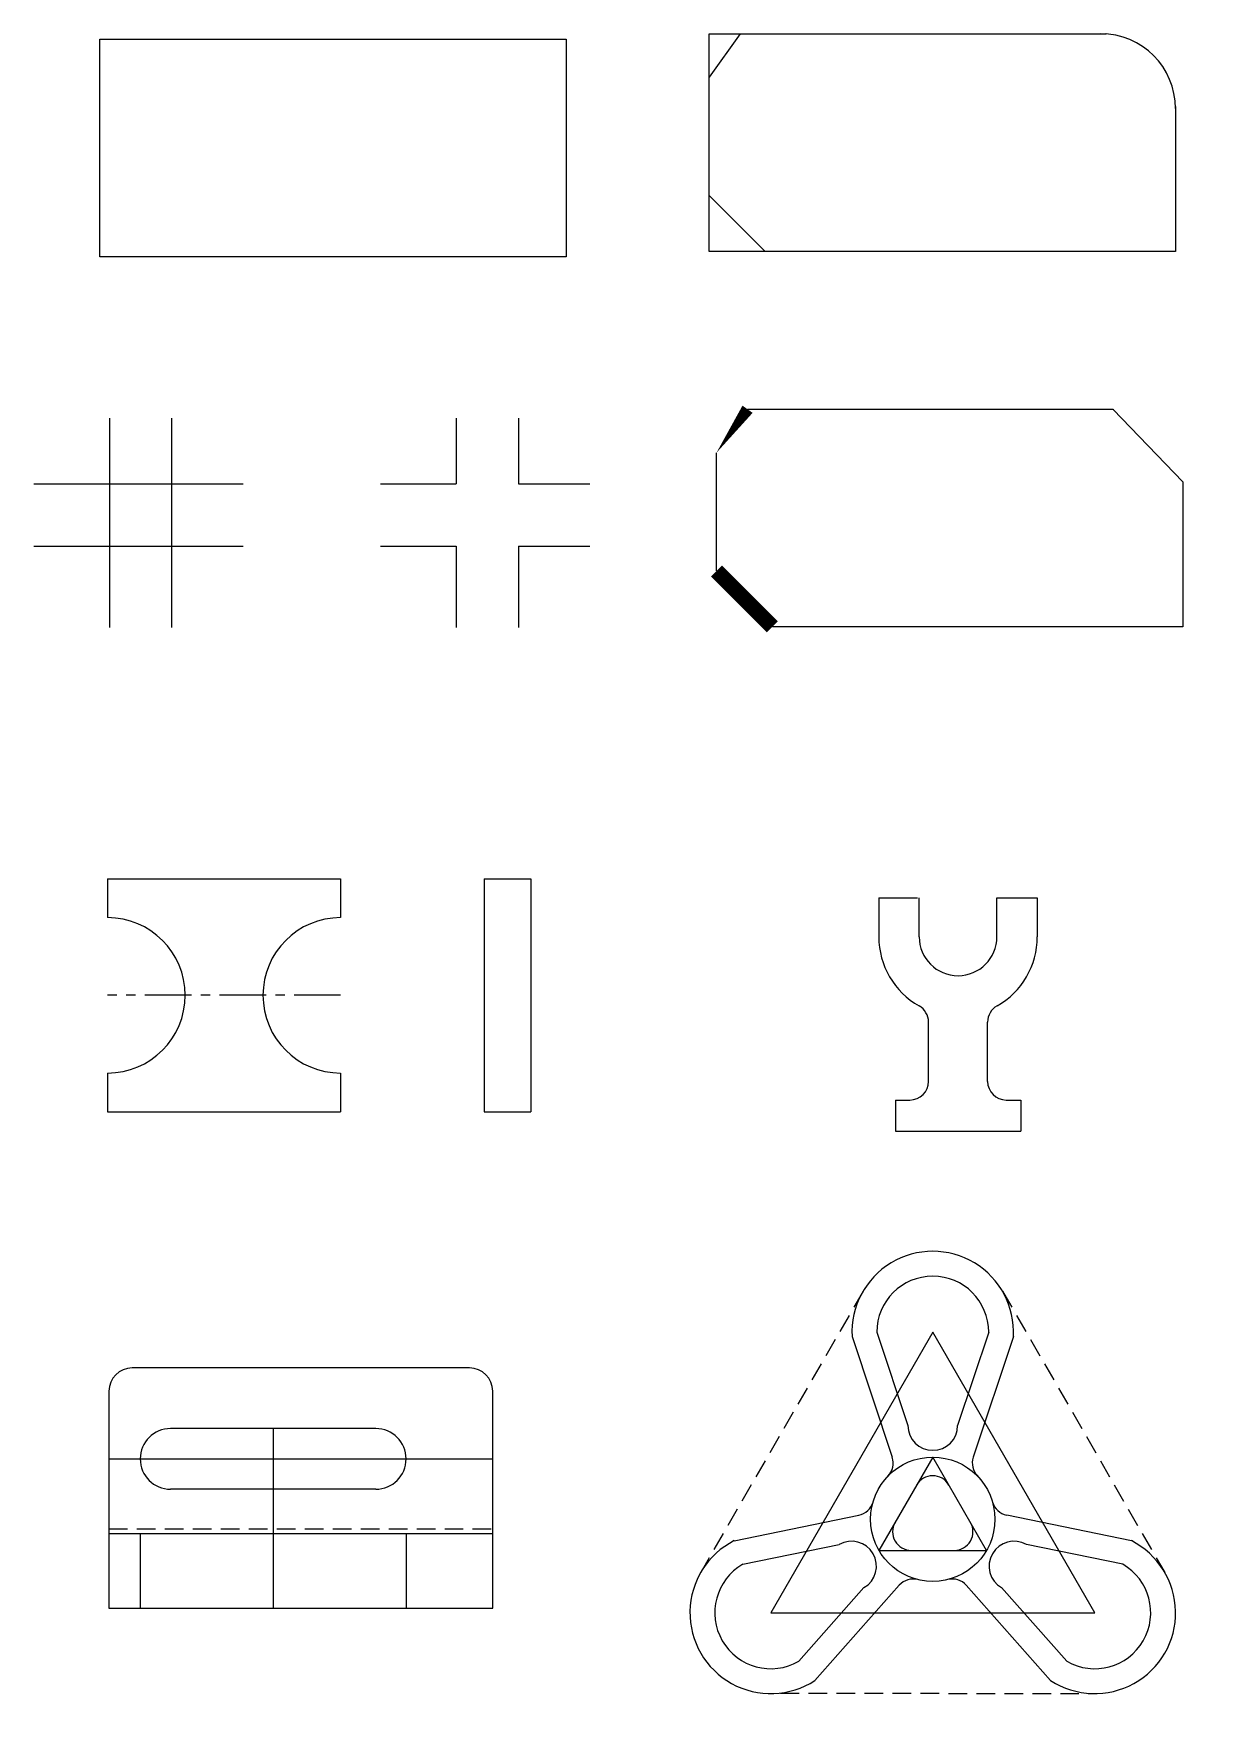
# Model space of a CAD drawing. Header units: millimetres. Extents: x 2 to 191, y 6 to 277.
import ezdxf

# ---------------------------------------------------------------- set-up
doc = ezdxf.new("R2010")
doc.units = ezdxf.units.MM
doc.linetypes.add('CENTER', pattern=[2, 1.25, -0.25, 0.25, -0.25])
doc.linetypes.add('DASHED', pattern=[0.75, 0.5, -0.25])

# ---------------------------------------------------------------- blocks, each defined once
blk = doc.blocks.new('*U1')
for p, q in [((-12.98, 4.37), (-6.51, -15.04)), ((-9, 5.07), (-4, -9.93)), ((9, 5.07), (4, -9.93)), ((12.98, 4.37), (6.51, -15.04))]:
    blk.add_line(p, q)
for centre, radius, start, end in [((0, 5.07), 13, 356.8834, 183.1166), ((0, 5.07), 9, 0, 180), ((0, -9.93), 4, 180, 0), ((-9.36, -15.99), 3, 316.0358, 18.4349), ((9.36, -15.99), 3, 161.5651, 223.9642)]:
    blk.add_arc(centre, radius, start, end)
blk = doc.blocks.new('*U2')
at = {"color": 0, "linetype": 'ByBlock', "lineweight": -2, "transparency": 16777216}
blk.add_blockref('*U1', (146.86, 63.48), dxfattribs=at)
for p, rotation in [((125.2, 25.96), 120), ((168.53, 25.96), 240)]:
    blk.add_blockref('*U1', p, dxfattribs=dict(at, rotation=rotation))

msp = doc.modelspace()

# ---------------------------------------------------------------- linework, layer by layer
for p, q in [((110.9, 277.36), (174.73, 277.36)), ((110.9, 242.36), (110.9, 277.36)), ((115.9, 277.36), (110.9, 270.36)), ((174.73, 277.36), (174.72, 277.33)), ((12.89, 276.48), (87.89, 276.48)), ((12.89, 241.48), (12.89, 276.48)), ((87.89, 276.48), (87.89, 241.48)), ((185.89, 265.66), (185.9, 265.66)), ((185.9, 265.66), (185.9, 242.36)), ((110.9, 251.36), (119.9, 242.36)), ((185.9, 242.36), (110.9, 242.36)), ((87.89, 241.48), (12.89, 241.48)), ((14.43, 215.53), (14.43, 181.86)), ((24.43, 215.53), (24.43, 181.86)), ((70.22, 215.53), (70.22, 204.96)), ((80.22, 215.53), (80.22, 204.96)), ((117.07, 216.97), (175.9, 216.97)), ((175.9, 216.97), (175.9, 216.95)), ((175.9, 216.95), (187.07, 205.28)), ((112.07, 190.97), (112.07, 209.97)), ((2.28, 204.96), (35.95, 204.96)), ((58.06, 204.96), (70.22, 204.96)), ((80.22, 204.96), (91.73, 204.96)), ((187.07, 205.28), (187.07, 181.97)), ((187.07, 205.28), (187.07, 205.28)), ((2.28, 194.96), (35.95, 194.96)), ((58.06, 194.96), (70.22, 194.96)), ((70.22, 194.96), (70.22, 181.86)), ((80.22, 194.96), (80.22, 181.86)), ((80.22, 194.96), (91.73, 194.96)), ((187.07, 181.97), (121.07, 181.97)), ((14.13, 141.47), (51.63, 141.47)), ((14.13, 141.47), (14.13, 135.22)), ((51.63, 141.47), (51.63, 135.22)), ((74.73, 141.47), (82.23, 141.47)), ((74.73, 141.47), (74.73, 103.97)), ((82.23, 141.47), (82.23, 103.97)), ((138.18, 138.38), (144.43, 138.38)), ((138.18, 138.38), (138.18, 132.13)), ((144.68, 132.13), (144.68, 138.38)), ((157.18, 138.38), (163.68, 138.38)), ((157.18, 132.13), (157.18, 138.38)), ((163.68, 138.38), (163.68, 132.13)), ((146.18, 108.88), (146.18, 118.42)), ((155.68, 108.88), (155.68, 118.42)), ((14.13, 110.22), (14.13, 103.97)), ((51.63, 110.22), (51.63, 103.97)), ((14.13, 103.97), (51.63, 103.97)), ((74.73, 103.97), (82.23, 103.97)), ((140.87, 105.88), (140.87, 100.88)), ((140.87, 105.88), (143.18, 105.88)), ((158.68, 105.88), (161, 105.88)), ((161, 105.88), (161, 100.88)), ((140.87, 100.88), (161, 100.88)), ((72.33, 62.8), (18.11, 62.8)), ((14.36, 59.05), (14.36, 24.17)), ((76.08, 48.17), (76.08, 59.05)), ((57.28, 53.05), (24.28, 53.05)), ((40.78, 53.05), (40.78, 24.17)), ((14.36, 48.17), (76.08, 48.17)), ((76.08, 36.17), (76.08, 48.17)), ((57.28, 43.3), (24.28, 43.3)), ((14.36, 36.17), (76.08, 36.17)), ((19.41, 36.17), (19.41, 24.17)), ((62.16, 36.17), (62.16, 24.17)), ((76.08, 24.17), (76.08, 36.17)), ((14.36, 24.17), (76.08, 24.17))]:
    msp.add_line(p, q)
at = {"linetype": 'CENTER', "ltscale": 6}
msp.add_line((51.63, 122.72), (14.13, 122.72), dxfattribs=at)
at = {"linetype": 'DASHED', "ltscale": 6}
for p, q in [((135.66, 75.15), (109.55, 29.92)), ((158.06, 75.15), (184.18, 29.92)), ((14.36, 36.92), (76.08, 36.92)), ((122.38, 10.52), (172.9, 10.42))]:
    msp.add_line(p, q, dxfattribs=at)
for points in [[(92.12, 263.06, 0, 0, 0), (97.12, 263.06, 0, 0, 0), (100.12, 263.06, 3, 0, 0), (106.12, 263.06, 0, 0, 0)], [(147.7, 236.63, 0, 0, 0), (147.7, 231.63, 0, 0, 0), (147.7, 228.63, 3, 0, 0), (147.7, 222.63, 0, 0, 0)], [(117.07, 216.97, 2, 0, 0), (112.07, 209.97, 0, 0, 0)], [(41.07, 200.22, 0, 0, 0), (46.07, 200.22, 0, 0, 0), (49.07, 200.22, 3, 0, 0), (55.07, 200.22, 0, 0, 0)]]:
    msp.add_lwpolyline(points, format="xyseb")
at = {"const_width": 2.5}
msp.add_lwpolyline([(112.07, 190.97), (121.07, 181.97)], dxfattribs=at)
for points in [[(120.81, 23.42), (172.92, 23.42), (146.86, 68.55)], [(146.86, 48.46), (138.2, 33.46), (155.52, 33.46)]]:
    msp.add_lwpolyline(points, close=True)
msp.add_circle((146.86, 38.46), 10)
for centre, radius, start, end in [((173.9, 265.36), 12, 0, 90), ((14.13, 122.72), 12.5, 270, 90), ((51.63, 122.72), 12.5, 90, 270), ((150.93, 132.13), 12.75, 180, 240.5237), ((150.93, 132.13), 6.25, 180, 0), ((150.93, 132.13), 12.75, 299.4763, 0), ((143.18, 118.42), 3, 0, 60.5237), ((158.68, 118.42), 3, 119.4763, 180), ((143.18, 108.88), 3, 270, 0), ((158.68, 108.88), 3, 180, 270), ((18.11, 59.05), 3.75, 90, 180), ((72.33, 59.05), 3.75, 0, 90), ((24.28, 48.17), 4.88, 90, 270), ((57.28, 48.17), 4.88, 270, 90), ((137.51, 47.49), 3, 316.0358, 18.4349), ((146.86, 42.46), 3, 30, 150), ((143.4, 36.46), 3, 150, 270), ((150.33, 36.46), 3, 270, 30)]:
    msp.add_arc(centre, radius, start, end)

# ---------------------------------------------------------------- block references
msp.add_blockref('*U2', (0, 0))

doc.saveas('drawing.dxf')
